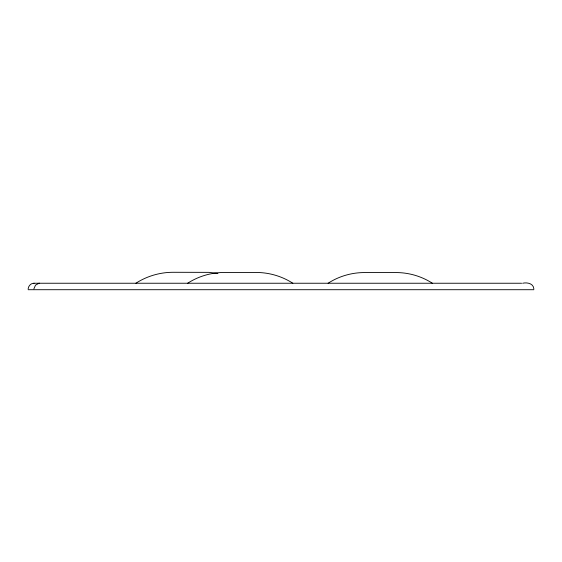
<?xml version="1.0" encoding="UTF-8"?>
<svg xmlns="http://www.w3.org/2000/svg" width="562" height="562" viewBox="0 0 562 562"><rect width="100%" height="100%" fill="white"/><g stroke="black" fill="none" stroke-linecap="round" stroke-linejoin="round"><path stroke-width="0.84" d="M28.149 288.868C28.409 285.882 30.973 283.065 34.099 283.241M33.889 288.868L35.511 285.138L38.904 283.297M135.892 283.241C146.907 276.132 159.973 272.289 173.075 272.289L208.966 272.366L217.908 273.399M187.659 283.241C198.484 276.258 211.326 272.472 224.21 272.479L256.279 272.479C269.163 272.472 282.005 276.258 292.83 283.241M328.11 283.241C338.837 276.314 351.573 272.563 364.345 272.57L396.133 272.57C408.911 272.563 421.641 276.314 432.375 283.241M38.806 283.297L39.649 283.241M33.811 283.241L521.606 283.241M522.674 283.241C527.037 282.194 533.507 283.396 533.851 288.868M28.1 289.711L533.9 289.711"/></g></svg>
